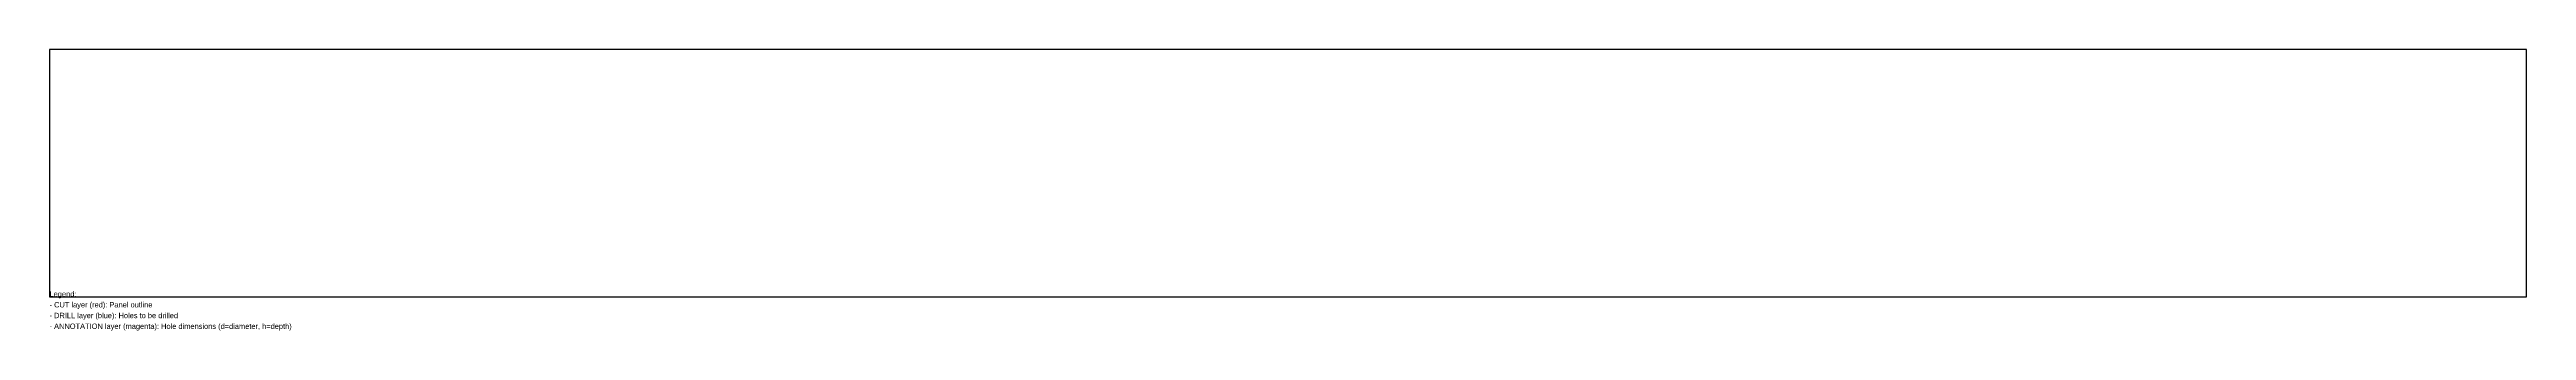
# Model space of a CAD drawing. Header units: metres. Extents: x 0 to 2300, y -32 to 230.
import ezdxf

# ---------------------------------------------------------------- set-up
doc = ezdxf.new("R2010")
doc.units = ezdxf.units.M
doc.layers.add('ANNOTATION', color=6, linetype='CONTINUOUS')
doc.layers.add('CUT', color=1, linetype='CONTINUOUS')

msp = doc.modelspace()

# ---------------------------------------------------------------- linework, layer by layer
at = {"layer": 'CUT'}
for p, q in [((2300, 230), (0, 230)), ((0, 230), (0, 0)), ((2300, 0), (2300, 230)), ((0, 0), (2300, 0))]:
    msp.add_line(p, q, dxfattribs=at)

# ---------------------------------------------------------------- texts
at = {"layer": 'ANNOTATION'}
for s, p in [('Legend:', (0, 0)), ('- CUT layer (red): Panel outline', (0, -10)), ('- DRILL layer (blue): Holes to be drilled', (0, -20)), ('- ANNOTATION layer (magenta): Hole dimensions (d=diameter, h=depth)', (0, -30))]:
    msp.add_text(s, height=5, dxfattribs=at).set_placement(p)

doc.saveas('drawing.dxf')
